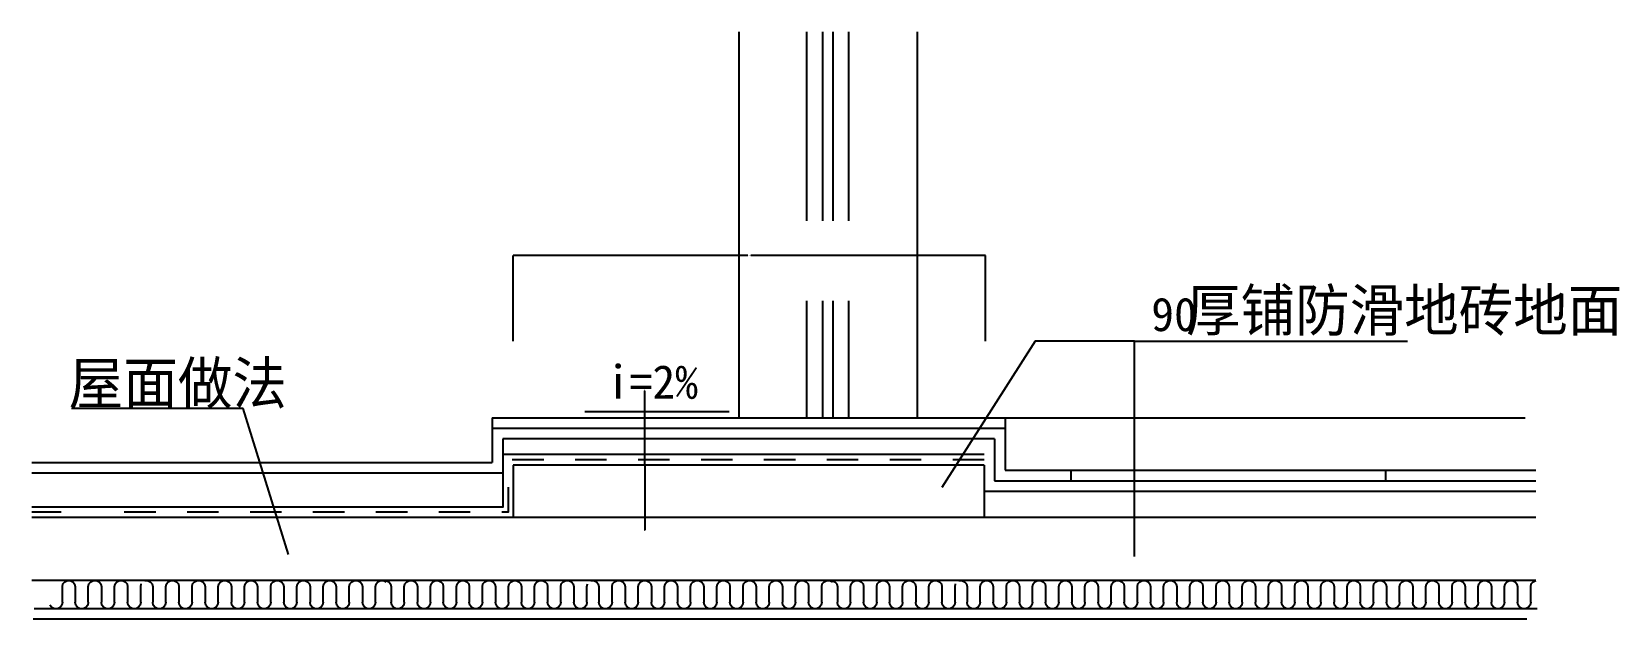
# Model space of a CAD drawing. Header units: metres. Extents: x 11795 to 14823, y 4781 to 5901.
import ezdxf

# ---------------------------------------------------------------- set-up
doc = ezdxf.new("R2010")
doc.units = ezdxf.units.M
for name, color, linetype in [('PUB_DIM', 3, 'Continuous'), ('PUB_HATCH', 7, 'Continuous'), ('PUB_TEXT', 7, 'Continuous'), ('S_SURFACE', 6, 'Continuous'), ('SURFACE', 6, 'Continuous'), ('WALL', 255, 'Continuous'), ('WINDOW', 2, 'Continuous')]:
    doc.layers.add(name, color=color, linetype=linetype)
doc.dimstyles.get("Standard").update_dxf_attribs({"dimtxt": 2.5, "dimasz": 2.5, "dimexe": 1.25, "dimexo": 0.625, "dimtad": 1, "dimcen": 2.5, "dimazin": 3, "dimtfac": 1, "dimtmove": 0, "dimatfit": 3})

# ---------------------------------------------------------------- blocks, each defined once
blk = doc.blocks.new('*D1')
for p, q in [((13160.53, 5474.59), (12713.1, 5474.59)), ((12713.35, 5310.85), (12713.35, 5474.59)), ((13613.96, 5474.59), (13166.53, 5474.59)), ((13613.71, 5310.85), (13613.71, 5474.59))]:
    blk.add_line(p, q)
at = {"layer": 'Defpoints'}
for p in [(13613.71, 5474.59), (12713.35, 5310.85), (13613.71, 5310.85)]:
    blk.add_point(p, dxfattribs=at)
at = {"layer": 'PUB_DIM', "insert": (13163.53, 5474.59), "char_height": 1, "attachment_point": 5}
blk.add_mtext('900,36', dxfattribs=at)
blk = doc.blocks.new('*D2')
for p, q in [((12964.13, 5216.59), (12963.88, 5216.59)), ((12964.38, 5074.31), (12964.38, 5216.59)), ((12964.38, 5164.31), (12964.38, 5216.59)), ((12964.38, 5216.59), (12964.38, 5216.59)), ((12964.63, 5216.59), (12964.88, 5216.59))]:
    blk.add_line(p, q)
at = {"layer": 'Defpoints'}
for p in [(12964.38, 5216.59), (12964.38, 5164.31), (12964.38, 5074.31)]:
    blk.add_point(p, dxfattribs=at)
at = {"layer": 'PUB_DIM', "insert": (12964.38, 5217.715), "char_height": 1, "attachment_point": 5}
blk.add_mtext('0', dxfattribs=at)
blk = doc.blocks.new('*D3')
for p, q in [((12964.38, 5074.31), (12964.38, 4950.45)), ((12964.38, 4974.31), (12964.38, 4950.45)), ((12964.13, 4950.45), (12963.88, 4950.45)), ((12964.38, 4950.45), (12964.38, 4950.45)), ((12964.63, 4950.45), (12964.88, 4950.45))]:
    blk.add_line(p, q)
at = {"layer": 'Defpoints'}
for p in [(12964.38, 5074.31), (12964.38, 4974.31), (12964.38, 4950.45)]:
    blk.add_point(p, dxfattribs=at)
at = {"layer": 'PUB_DIM', "insert": (12964.38, 4951.575), "char_height": 1, "attachment_point": 5}
blk.add_mtext('0', dxfattribs=at)

msp = doc.modelspace()

# ---------------------------------------------------------------- linework, layer by layer
at = {"layer": 'PUB_DIM'}
for p, q in [((13708.64, 5311.13), (13530.44, 5032.14)), ((13897.88, 5311.13), (13708.64, 5311.13)), ((12198.49, 5182.71), (11870.85, 5182.71)), ((12284.7, 4904.15), (12198.49, 5182.71))]:
    msp.add_line(p, q, dxfattribs=at)
for points in [[(13897.88, 4900.54), (13897.88, 5311.13), (14418.63, 5311.13)], [(12849.68, 5176.96), (13125.26, 5176.96)]]:
    msp.add_lwpolyline(points, dxfattribs=at)
at = {"layer": 'PUB_HATCH'}
for p, q in [((12673.35, 5164.75), (13651.35, 5164.75)), ((12673.35, 5164.75), (12673.35, 5079.72)), ((13651.35, 5164.75), (13651.35, 5064.75)), ((13651.35, 5144.72), (12673.35, 5144.72)), ((13631.35, 5124.72), (12693.35, 5124.72)), ((12693.35, 5124.72), (12693.35, 5059.72)), ((13631.35, 5124.72), (13631.35, 5044.75)), ((11794.98, 5079.72), (12673.35, 5079.72)), ((11794.98, 5059.72), (12693.35, 5059.72)), ((13651.35, 5064.75), (14663.35, 5064.75)), ((13777.18, 5044.75), (13777.18, 5064.75)), ((14377.18, 5044.75), (14377.18, 5064.75)), ((13631.35, 5044.75), (14663.35, 5044.75)), ((13611.35, 5024.75), (14663.35, 5024.75)), ((11853.47, 4842.38), (11854.56, 4847.87)), ((11854.56, 4847.87), (11858.07, 4852.28)), ((11858.07, 4852.28), (11863.15, 4854.72)), ((11863.15, 4854.72), (11868.78, 4854.72)), ((11868.17, 4854.72), (11873.25, 4852.28)), ((11873.25, 4852.28), (11876.76, 4847.87)), ((11876.76, 4847.87), (11877.85, 4842.38)), ((11902.85, 4842.38), (11903.95, 4847.87)), ((11903.95, 4847.87), (11907.46, 4852.28)), ((11907.46, 4852.28), (11912.54, 4854.72)), ((11912.54, 4854.72), (11918.17, 4854.72)), ((11918.17, 4854.72), (11923.25, 4852.28)), ((11923.25, 4852.28), (11926.76, 4847.87)), ((11926.76, 4847.87), (11927.85, 4842.38)), ((11952.85, 4842.38), (11953.95, 4847.87)), ((11953.95, 4847.87), (11957.46, 4852.28)), ((11957.46, 4852.28), (11962.54, 4854.72)), ((11962.54, 4854.72), (11968.17, 4854.72)), ((11968.17, 4854.72), (11973.25, 4852.28)), ((11973.25, 4852.28), (11976.76, 4847.87)), ((11976.76, 4847.87), (11977.85, 4842.38)), ((12002.85, 4842.38), (12003.95, 4847.87)), ((12010.33, 4854.72), (12015.96, 4854.72)), ((12015.96, 4854.72), (12021.04, 4852.28)), ((12021.04, 4852.28), (12024.55, 4847.87)), ((12024.55, 4847.87), (12025.65, 4842.38)), ((12050.65, 4842.38), (12051.74, 4847.87)), ((12051.74, 4847.87), (12055.25, 4852.28)), ((12055.25, 4852.28), (12060.33, 4854.72)), ((12060.33, 4854.72), (12065.96, 4854.72)), ((12065.96, 4854.72), (12071.04, 4852.28)), ((12071.04, 4852.28), (12074.55, 4847.87)), ((12074.55, 4847.87), (12075.65, 4842.38)), ((12100.65, 4842.38), (12101.74, 4847.87)), ((12101.74, 4847.87), (12105.25, 4852.28)), ((12105.25, 4852.28), (12110.33, 4854.72)), ((12110.33, 4854.72), (12115.96, 4854.72)), ((12115.96, 4854.72), (12121.04, 4852.28)), ((12121.04, 4852.28), (12124.55, 4847.87)), ((12124.55, 4847.87), (12125.65, 4842.38)), ((12150.65, 4842.38), (12151.74, 4847.87)), ((12151.74, 4847.87), (12155.25, 4852.28)), ((12155.25, 4852.28), (12160.33, 4854.72)), ((12160.33, 4854.72), (12165.96, 4854.72)), ((12165.96, 4854.72), (12171.04, 4852.28)), ((12171.04, 4852.28), (12174.55, 4847.87)), ((12174.55, 4847.87), (12175.65, 4842.38)), ((12200.65, 4842.38), (12201.74, 4847.87)), ((12201.74, 4847.87), (12205.25, 4852.28)), ((12205.25, 4852.28), (12210.33, 4854.72)), ((12210.33, 4854.72), (12215.96, 4854.72)), ((12215.96, 4854.72), (12221.04, 4852.28)), ((12221.04, 4852.28), (12224.55, 4847.87)), ((12224.55, 4847.87), (12225.65, 4842.38)), ((12250.65, 4842.38), (12251.74, 4847.87)), ((12251.74, 4847.87), (12255.25, 4852.28)), ((12255.25, 4852.28), (12260.33, 4854.72)), ((12260.33, 4854.72), (12265.96, 4854.72)), ((12265.96, 4854.72), (12271.04, 4852.28)), ((12271.04, 4852.28), (12274.55, 4847.87)), ((12274.55, 4847.87), (12275.65, 4842.38)), ((12300.65, 4842.38), (12301.74, 4847.87)), ((12301.74, 4847.87), (12305.25, 4852.28)), ((12305.25, 4852.28), (12310.33, 4854.72)), ((12310.33, 4854.72), (12315.96, 4854.72)), ((12315.96, 4854.72), (12321.04, 4852.28)), ((12321.04, 4852.28), (12324.55, 4847.87)), ((12324.55, 4847.87), (12325.65, 4842.38)), ((12350.65, 4842.38), (12351.74, 4847.87)), ((12351.74, 4847.87), (12355.25, 4852.28)), ((12355.25, 4852.28), (12360.33, 4854.72)), ((12360.33, 4854.72), (12365.96, 4854.72)), ((12365.96, 4854.72), (12371.04, 4852.28)), ((12371.04, 4852.28), (12374.55, 4847.87)), ((12374.55, 4847.87), (12375.65, 4842.38)), ((12400.65, 4842.38), (12401.74, 4847.87)), ((12401.74, 4847.87), (12405.25, 4852.28)), ((12405.25, 4852.28), (12410.33, 4854.72)), ((12410.33, 4854.72), (12415.96, 4854.72)), ((12415.96, 4854.72), (12421.04, 4852.28)), ((12421.04, 4852.28), (12424.55, 4847.87)), ((12424.55, 4847.87), (12425.65, 4842.38)), ((12450.65, 4842.38), (12451.74, 4847.87)), ((12451.74, 4847.87), (12455.25, 4852.28)), ((12455.25, 4852.28), (12460.33, 4854.72)), ((12460.33, 4854.72), (12465.96, 4854.72)), ((12465.2, 4854.72), (12470.83, 4854.72)), ((12465.96, 4854.72), (12471.04, 4852.28)), ((12470.83, 4854.72), (12475.91, 4852.28)), ((12475.91, 4852.28), (12479.42, 4847.87)), ((12479.42, 4847.87), (12480.51, 4842.38)), ((12505.51, 4842.38), (12506.61, 4847.87)), ((12506.61, 4847.87), (12510.12, 4852.28)), ((12510.12, 4852.28), (12515.2, 4854.72)), ((12515.2, 4854.72), (12520.83, 4854.72)), ((12520.83, 4854.72), (12525.91, 4852.28)), ((12525.91, 4852.28), (12529.42, 4847.87)), ((12529.42, 4847.87), (12530.51, 4842.38)), ((12555.51, 4842.38), (12556.61, 4847.87)), ((12556.61, 4847.87), (12560.12, 4852.28)), ((12560.12, 4852.28), (12565.2, 4854.72)), ((12565.2, 4854.72), (12570.83, 4854.72)), ((12570.22, 4854.72), (12575.3, 4852.28)), ((12575.3, 4852.28), (12578.81, 4847.87)), ((12578.81, 4847.87), (12579.9, 4842.38)), ((12604.9, 4842.38), (12606, 4847.87)), ((12606, 4847.87), (12609.51, 4852.28)), ((12609.51, 4852.28), (12614.59, 4854.72)), ((12614.12, 4854.72), (12619.75, 4854.72)), ((12614.59, 4854.72), (12620.22, 4854.72)), ((12619.75, 4854.72), (12624.83, 4852.28)), ((12620.22, 4854.72), (12625.3, 4852.28)), ((12624.83, 4852.28), (12628.34, 4847.87)), ((12628.34, 4847.87), (12629.43, 4842.38)), ((12654.43, 4842.38), (12655.53, 4847.87)), ((12655.53, 4847.87), (12659.04, 4852.28)), ((12659.04, 4852.28), (12664.12, 4854.72)), ((12664.12, 4854.72), (12669.75, 4854.72)), ((12669.75, 4854.72), (12674.83, 4852.28)), ((12674.83, 4852.28), (12678.34, 4847.87)), ((12678.34, 4847.87), (12679.43, 4842.38)), ((12704.43, 4842.38), (12705.53, 4847.87)), ((12705.53, 4847.87), (12709.04, 4852.28)), ((12709.04, 4852.28), (12714.12, 4854.72)), ((12714.12, 4854.72), (12719.75, 4854.72)), ((12719.14, 4854.72), (12724.22, 4852.28)), ((12724.22, 4852.28), (12727.73, 4847.87)), ((12727.73, 4847.87), (12728.82, 4842.38)), ((12753.82, 4842.38), (12754.92, 4847.87)), ((12754.92, 4847.87), (12758.43, 4852.28)), ((12758.43, 4852.28), (12763.5, 4854.72)), ((12763.5, 4854.72), (12769.14, 4854.72)), ((12769.14, 4854.72), (12774.22, 4852.28)), ((12774.22, 4852.28), (12777.73, 4847.87)), ((12777.73, 4847.87), (12778.82, 4842.38)), ((12803.82, 4842.38), (12804.92, 4847.87)), ((12804.92, 4847.87), (12808.43, 4852.28)), ((12808.43, 4852.28), (12813.5, 4854.72)), ((12813.5, 4854.72), (12819.14, 4854.72)), ((12819.14, 4854.72), (12824.22, 4852.28)), ((12824.22, 4852.28), (12827.73, 4847.87)), ((12827.73, 4847.87), (12828.82, 4842.38)), ((12853.82, 4842.38), (12854.92, 4847.87)), ((12861.3, 4854.72), (12866.93, 4854.72)), ((12866.93, 4854.72), (12872.01, 4852.28)), ((12872.01, 4852.28), (12875.52, 4847.87)), ((12875.52, 4847.87), (12876.62, 4842.38)), ((12901.62, 4842.38), (12902.71, 4847.87)), ((12902.71, 4847.87), (12906.22, 4852.28)), ((12906.22, 4852.28), (12911.3, 4854.72)), ((12911.3, 4854.72), (12916.93, 4854.72)), ((12916.93, 4854.72), (12922.01, 4852.28)), ((12922.01, 4852.28), (12925.52, 4847.87)), ((12925.52, 4847.87), (12926.62, 4842.38)), ((12951.62, 4842.38), (12952.71, 4847.87)), ((12952.71, 4847.87), (12956.22, 4852.28)), ((12956.22, 4852.28), (12961.3, 4854.72)), ((12961.3, 4854.72), (12966.93, 4854.72)), ((12966.93, 4854.72), (12972.01, 4852.28)), ((12972.01, 4852.28), (12975.52, 4847.87)), ((12975.52, 4847.87), (12976.62, 4842.38)), ((13001.62, 4842.38), (13002.71, 4847.87)), ((13002.71, 4847.87), (13006.22, 4852.28)), ((13006.22, 4852.28), (13011.3, 4854.72)), ((13011.3, 4854.72), (13016.93, 4854.72)), ((13016.93, 4854.72), (13022.01, 4852.28)), ((13022.01, 4852.28), (13025.52, 4847.87)), ((13025.52, 4847.87), (13026.62, 4842.38)), ((13051.62, 4842.38), (13052.71, 4847.87)), ((13052.71, 4847.87), (13056.22, 4852.28)), ((13056.22, 4852.28), (13061.3, 4854.72)), ((13061.3, 4854.72), (13066.93, 4854.72)), ((13066.93, 4854.72), (13072.01, 4852.28)), ((13072.01, 4852.28), (13075.52, 4847.87)), ((13075.52, 4847.87), (13076.62, 4842.38)), ((13101.62, 4842.38), (13102.71, 4847.87)), ((13102.71, 4847.87), (13106.22, 4852.28)), ((13106.22, 4852.28), (13111.3, 4854.72)), ((13111.3, 4854.72), (13116.93, 4854.72)), ((13116.93, 4854.72), (13122.01, 4852.28)), ((13122.01, 4852.28), (13125.52, 4847.87)), ((13125.52, 4847.87), (13126.62, 4842.38)), ((13151.62, 4842.38), (13152.71, 4847.87)), ((13152.71, 4847.87), (13156.22, 4852.28)), ((13156.22, 4852.28), (13161.3, 4854.72)), ((13161.3, 4854.72), (13166.93, 4854.72)), ((13166.93, 4854.72), (13172.01, 4852.28)), ((13172.01, 4852.28), (13175.52, 4847.87)), ((13175.52, 4847.87), (13176.62, 4842.38)), ((13201.62, 4842.38), (13202.71, 4847.87)), ((13202.71, 4847.87), (13206.22, 4852.28)), ((13206.22, 4852.28), (13211.3, 4854.72)), ((13211.3, 4854.72), (13216.93, 4854.72)), ((13216.93, 4854.72), (13222.01, 4852.28)), ((13222.01, 4852.28), (13225.52, 4847.87)), ((13225.52, 4847.87), (13226.62, 4842.38)), ((13251.62, 4842.38), (13252.71, 4847.87)), ((13252.71, 4847.87), (13256.22, 4852.28)), ((13256.22, 4852.28), (13261.3, 4854.72)), ((13261.3, 4854.72), (13266.93, 4854.72)), ((13266.93, 4854.72), (13272.01, 4852.28)), ((13272.01, 4852.28), (13275.52, 4847.87)), ((13275.52, 4847.87), (13276.62, 4842.38)), ((13301.62, 4842.38), (13302.71, 4847.87)), ((13302.71, 4847.87), (13306.22, 4852.28)), ((13306.22, 4852.28), (13311.3, 4854.72)), ((13311.3, 4854.72), (13316.93, 4854.72)), ((13316.16, 4854.72), (13321.8, 4854.72)), ((13316.93, 4854.72), (13322.01, 4852.28)), ((13321.8, 4854.72), (13326.87, 4852.28)), ((13326.87, 4852.28), (13330.39, 4847.87)), ((13330.39, 4847.87), (13331.48, 4842.38)), ((13356.48, 4842.38), (13357.58, 4847.87)), ((13357.58, 4847.87), (13361.09, 4852.28)), ((13361.09, 4852.28), (13366.16, 4854.72)), ((13366.16, 4854.72), (13371.8, 4854.72)), ((13371.8, 4854.72), (13376.87, 4852.28)), ((13376.87, 4852.28), (13380.39, 4847.87)), ((13380.39, 4847.87), (13381.48, 4842.38)), ((13406.48, 4842.38), (13407.58, 4847.87)), ((13407.58, 4847.87), (13411.09, 4852.28)), ((13411.09, 4852.28), (13416.16, 4854.72)), ((13416.16, 4854.72), (13421.8, 4854.72)), ((13421.19, 4854.72), (13426.26, 4852.28)), ((13426.26, 4852.28), (13429.78, 4847.87)), ((13429.78, 4847.87), (13430.87, 4842.38)), ((13455.87, 4842.38), (13456.96, 4847.87)), ((13456.96, 4847.87), (13460.48, 4852.28)), ((13460.48, 4852.28), (13465.55, 4854.72)), ((13465.55, 4854.72), (13471.19, 4854.72)), ((13471.19, 4854.72), (13476.26, 4852.28)), ((13476.26, 4852.28), (13479.78, 4847.87)), ((13479.78, 4847.87), (13480.87, 4842.38)), ((13505.87, 4842.38), (13506.96, 4847.87)), ((13506.96, 4847.87), (13510.48, 4852.28)), ((13510.48, 4852.28), (13515.55, 4854.72)), ((13515.55, 4854.72), (13521.19, 4854.72)), ((13521.19, 4854.72), (13526.26, 4852.28)), ((13526.26, 4852.28), (13529.78, 4847.87)), ((13529.78, 4847.87), (13530.87, 4842.38)), ((13555.87, 4842.38), (13556.96, 4847.87)), ((13563.35, 4854.72), (13568.98, 4854.72)), ((13568.98, 4854.72), (13574.06, 4852.28)), ((13574.06, 4852.28), (13577.57, 4847.87)), ((13577.57, 4847.87), (13578.66, 4842.38)), ((13603.66, 4842.38), (13604.76, 4847.87)), ((13604.76, 4847.87), (13608.27, 4852.28)), ((13608.27, 4852.28), (13613.35, 4854.72)), ((13613.35, 4854.72), (13618.98, 4854.72)), ((13618.98, 4854.72), (13624.06, 4852.28)), ((13624.06, 4852.28), (13627.57, 4847.87)), ((13627.57, 4847.87), (13628.66, 4842.38)), ((13653.66, 4842.38), (13654.76, 4847.87)), ((13654.76, 4847.87), (13658.27, 4852.28)), ((13658.27, 4852.28), (13663.35, 4854.72)), ((13663.35, 4854.72), (13668.98, 4854.72)), ((13668.98, 4854.72), (13674.06, 4852.28)), ((13674.06, 4852.28), (13677.57, 4847.87)), ((13677.57, 4847.87), (13678.66, 4842.38)), ((13703.66, 4842.38), (13704.76, 4847.87)), ((13704.76, 4847.87), (13708.27, 4852.28)), ((13708.27, 4852.28), (13713.35, 4854.72)), ((13713.35, 4854.72), (13718.98, 4854.72)), ((13718.98, 4854.72), (13724.06, 4852.28)), ((13724.06, 4852.28), (13727.57, 4847.87)), ((13727.57, 4847.87), (13728.66, 4842.38)), ((13753.66, 4842.38), (13754.76, 4847.87)), ((13754.76, 4847.87), (13758.27, 4852.28)), ((13758.27, 4852.28), (13763.35, 4854.72)), ((13763.35, 4854.72), (13768.98, 4854.72)), ((13768.98, 4854.72), (13774.06, 4852.28)), ((13774.06, 4852.28), (13777.57, 4847.87)), ((13777.57, 4847.87), (13778.66, 4842.38)), ((13803.66, 4842.38), (13804.76, 4847.87)), ((13804.76, 4847.87), (13808.27, 4852.28)), ((13808.27, 4852.28), (13813.35, 4854.72)), ((13813.35, 4854.72), (13818.98, 4854.72)), ((13818.98, 4854.72), (13824.06, 4852.28)), ((13824.06, 4852.28), (13827.57, 4847.87)), ((13827.57, 4847.87), (13828.66, 4842.38)), ((13853.66, 4842.38), (13854.76, 4847.87)), ((13854.76, 4847.87), (13858.27, 4852.28)), ((13858.27, 4852.28), (13863.35, 4854.72)), ((13863.35, 4854.72), (13868.98, 4854.72)), ((13868.98, 4854.72), (13874.06, 4852.28)), ((13874.06, 4852.28), (13877.57, 4847.87)), ((13877.57, 4847.87), (13878.66, 4842.38)), ((13903.66, 4842.38), (13904.76, 4847.87)), ((13904.76, 4847.87), (13908.27, 4852.28)), ((13908.27, 4852.28), (13913.35, 4854.72)), ((13913.35, 4854.72), (13918.98, 4854.72)), ((13918.98, 4854.72), (13924.06, 4852.28)), ((13924.06, 4852.28), (13927.57, 4847.87)), ((13927.57, 4847.87), (13928.66, 4842.38)), ((13953.66, 4842.38), (13954.76, 4847.87)), ((13954.76, 4847.87), (13958.27, 4852.28)), ((13958.27, 4852.28), (13963.35, 4854.72)), ((13963.35, 4854.72), (13968.98, 4854.72)), ((13968.98, 4854.72), (13974.06, 4852.28)), ((13974.06, 4852.28), (13977.57, 4847.87)), ((13977.57, 4847.87), (13978.66, 4842.38)), ((14003.66, 4842.38), (14004.76, 4847.87)), ((14004.76, 4847.87), (14008.27, 4852.28)), ((14008.27, 4852.28), (14013.35, 4854.72)), ((14013.35, 4854.72), (14018.98, 4854.72)), ((14018.98, 4854.72), (14024.06, 4852.28)), ((14024.06, 4852.28), (14027.57, 4847.87)), ((14027.57, 4847.87), (14028.66, 4842.38)), ((14053.66, 4842.38), (14054.76, 4847.87)), ((14054.76, 4847.87), (14058.27, 4852.28)), ((14058.27, 4852.28), (14063.35, 4854.72)), ((14063.35, 4854.72), (14068.98, 4854.72)), ((14068.98, 4854.72), (14074.06, 4852.28)), ((14074.06, 4852.28), (14077.57, 4847.87)), ((14077.57, 4847.87), (14078.66, 4842.38)), ((14103.66, 4842.38), (14104.76, 4847.87)), ((14104.76, 4847.87), (14108.27, 4852.28)), ((14108.27, 4852.28), (14113.35, 4854.72)), ((14113.35, 4854.72), (14118.98, 4854.72)), ((14118.98, 4854.72), (14124.06, 4852.28)), ((14124.06, 4852.28), (14127.57, 4847.87)), ((14127.57, 4847.87), (14128.66, 4842.38)), ((14153.66, 4842.38), (14154.76, 4847.87)), ((14154.76, 4847.87), (14158.27, 4852.28)), ((14158.27, 4852.28), (14163.35, 4854.72)), ((14163.35, 4854.72), (14168.98, 4854.72)), ((14168.98, 4854.72), (14174.06, 4852.28)), ((14174.06, 4852.28), (14177.57, 4847.87)), ((14177.57, 4847.87), (14178.66, 4842.38)), ((14203.66, 4842.38), (14204.76, 4847.87)), ((14204.76, 4847.87), (14208.27, 4852.28)), ((14208.27, 4852.28), (14213.35, 4854.72)), ((14213.35, 4854.72), (14218.98, 4854.72)), ((14218.98, 4854.72), (14224.06, 4852.28)), ((14224.06, 4852.28), (14227.57, 4847.87)), ((14227.57, 4847.87), (14228.66, 4842.38)), ((14253.66, 4842.38), (14254.76, 4847.87)), ((14254.76, 4847.87), (14258.27, 4852.28)), ((14258.27, 4852.28), (14263.35, 4854.72)), ((14263.35, 4854.72), (14268.98, 4854.72)), ((14268.98, 4854.72), (14274.06, 4852.28)), ((14274.06, 4852.28), (14277.57, 4847.87)), ((14277.57, 4847.87), (14278.66, 4842.38)), ((14303.66, 4842.38), (14304.76, 4847.87)), ((14304.76, 4847.87), (14308.27, 4852.28)), ((14308.27, 4852.28), (14313.35, 4854.72)), ((14313.35, 4854.72), (14318.98, 4854.72)), ((14318.98, 4854.72), (14324.06, 4852.28)), ((14324.06, 4852.28), (14327.57, 4847.87)), ((14327.57, 4847.87), (14328.66, 4842.38)), ((14353.66, 4842.38), (14354.76, 4847.87)), ((14354.76, 4847.87), (14358.27, 4852.28)), ((14358.27, 4852.28), (14363.35, 4854.72)), ((14363.35, 4854.72), (14368.98, 4854.72)), ((14368.98, 4854.72), (14374.06, 4852.28)), ((14374.06, 4852.28), (14377.57, 4847.87)), ((14377.57, 4847.87), (14378.66, 4842.38)), ((14403.66, 4842.38), (14404.76, 4847.87)), ((14404.76, 4847.87), (14408.27, 4852.28)), ((14408.27, 4852.28), (14413.35, 4854.72)), ((14413.35, 4854.72), (14418.98, 4854.72)), ((14418.98, 4854.72), (14424.06, 4852.28)), ((14424.06, 4852.28), (14427.57, 4847.87)), ((14427.57, 4847.87), (14428.66, 4842.38)), ((14453.66, 4842.38), (14454.76, 4847.87)), ((14454.76, 4847.87), (14458.27, 4852.28)), ((14458.27, 4852.28), (14463.35, 4854.72)), ((14463.35, 4854.72), (14468.98, 4854.72)), ((14468.98, 4854.72), (14474.06, 4852.28)), ((14474.06, 4852.28), (14477.57, 4847.87)), ((14477.57, 4847.87), (14478.66, 4842.38)), ((14503.66, 4842.38), (14504.76, 4847.87)), ((14504.76, 4847.87), (14508.27, 4852.28)), ((14508.27, 4852.28), (14513.35, 4854.72)), ((14513.35, 4854.72), (14518.98, 4854.72)), ((14518.98, 4854.72), (14524.06, 4852.28)), ((14524.06, 4852.28), (14527.57, 4847.87)), ((14527.57, 4847.87), (14528.66, 4842.38)), ((14553.66, 4842.38), (14554.76, 4847.87)), ((14554.76, 4847.87), (14558.27, 4852.28)), ((14558.27, 4852.28), (14563.35, 4854.72)), ((14563.35, 4854.72), (14568.98, 4854.72)), ((14568.98, 4854.72), (14574.06, 4852.28)), ((14574.06, 4852.28), (14577.57, 4847.87)), ((14577.57, 4847.87), (14578.66, 4842.38)), ((14603.66, 4842.38), (14604.76, 4847.87)), ((14604.76, 4847.87), (14608.27, 4852.28)), ((14608.27, 4852.28), (14613.35, 4854.72)), ((14613.35, 4854.72), (14618.98, 4854.72)), ((14618.98, 4854.72), (14624.06, 4852.28)), ((14624.06, 4852.28), (14627.57, 4847.87)), ((14627.57, 4847.87), (14628.66, 4842.38)), ((14653.66, 4842.38), (14654.76, 4847.87)), ((14654.76, 4847.87), (14658.27, 4852.28)), ((14658.27, 4852.28), (14663.35, 4854.72)), ((11853.47, 4812.97), (11853.47, 4842.38)), ((11877.85, 4842.38), (11877.85, 4812.97)), ((11902.85, 4812.97), (11902.85, 4842.38)), ((11927.85, 4842.38), (11927.85, 4812.97)), ((11952.85, 4812.97), (11952.85, 4842.38)), ((11977.85, 4842.38), (11977.85, 4812.97)), ((12002.85, 4812.97), (12002.85, 4842.38)), ((12025.65, 4842.38), (12025.65, 4812.97)), ((12050.65, 4812.97), (12050.65, 4842.38)), ((12075.65, 4842.38), (12075.65, 4812.97)), ((12100.65, 4812.97), (12100.65, 4842.38)), ((12125.65, 4842.38), (12125.65, 4812.97)), ((12150.65, 4812.97), (12150.65, 4842.38)), ((12175.65, 4842.38), (12175.65, 4812.97)), ((12200.65, 4812.97), (12200.65, 4842.38)), ((12225.65, 4842.38), (12225.65, 4812.97)), ((12250.65, 4812.97), (12250.65, 4842.38)), ((12275.65, 4842.38), (12275.65, 4812.97)), ((12300.65, 4812.97), (12300.65, 4842.38)), ((12325.65, 4842.38), (12325.65, 4812.97)), ((12350.65, 4812.97), (12350.65, 4842.38)), ((12375.65, 4842.38), (12375.65, 4812.97)), ((12400.65, 4812.97), (12400.65, 4842.38)), ((12425.65, 4842.38), (12425.65, 4812.97)), ((12450.65, 4812.97), (12450.65, 4842.38)), ((12480.51, 4842.38), (12480.51, 4812.97)), ((12505.51, 4812.97), (12505.51, 4842.38)), ((12530.51, 4842.38), (12530.51, 4812.97)), ((12555.51, 4812.97), (12555.51, 4842.38)), ((12579.9, 4842.38), (12579.9, 4812.97)), ((12604.9, 4812.97), (12604.9, 4842.38)), ((12629.43, 4842.38), (12629.43, 4812.97)), ((12654.43, 4812.97), (12654.43, 4842.38)), ((12679.43, 4842.38), (12679.43, 4812.97)), ((12704.43, 4812.97), (12704.43, 4842.38)), ((12728.82, 4842.38), (12728.82, 4812.97)), ((12753.82, 4812.97), (12753.82, 4842.38)), ((12778.82, 4842.38), (12778.82, 4812.97)), ((12803.82, 4812.97), (12803.82, 4842.38)), ((12828.82, 4842.38), (12828.82, 4812.97)), ((12853.82, 4812.97), (12853.82, 4842.38)), ((12876.62, 4842.38), (12876.62, 4812.97)), ((12901.62, 4812.97), (12901.62, 4842.38)), ((12926.62, 4842.38), (12926.62, 4812.97)), ((12951.62, 4812.97), (12951.62, 4842.38)), ((12976.62, 4842.38), (12976.62, 4812.97)), ((13001.62, 4812.97), (13001.62, 4842.38)), ((13026.62, 4842.38), (13026.62, 4812.97)), ((13051.62, 4812.97), (13051.62, 4842.38)), ((13076.62, 4842.38), (13076.62, 4812.97)), ((13101.62, 4812.97), (13101.62, 4842.38)), ((13126.62, 4842.38), (13126.62, 4812.97)), ((13151.62, 4812.97), (13151.62, 4842.38)), ((13176.62, 4842.38), (13176.62, 4812.97)), ((13201.62, 4812.97), (13201.62, 4842.38)), ((13226.62, 4842.38), (13226.62, 4812.97)), ((13251.62, 4812.97), (13251.62, 4842.38)), ((13276.62, 4842.38), (13276.62, 4812.97)), ((13301.62, 4812.97), (13301.62, 4842.38)), ((13331.48, 4842.38), (13331.48, 4812.97)), ((13356.48, 4812.97), (13356.48, 4842.38)), ((13381.48, 4842.38), (13381.48, 4812.97)), ((13406.48, 4812.97), (13406.48, 4842.38)), ((13430.87, 4842.38), (13430.87, 4812.97)), ((13455.87, 4812.97), (13455.87, 4842.38)), ((13480.87, 4842.38), (13480.87, 4812.97)), ((13505.87, 4812.97), (13505.87, 4842.38)), ((13530.87, 4842.38), (13530.87, 4812.97)), ((13555.87, 4812.97), (13555.87, 4842.38)), ((13578.66, 4842.38), (13578.66, 4812.97)), ((13603.66, 4812.97), (13603.66, 4842.38)), ((13628.66, 4842.38), (13628.66, 4812.97)), ((13653.66, 4812.97), (13653.66, 4842.38)), ((13678.66, 4842.38), (13678.66, 4812.97)), ((13703.66, 4812.97), (13703.66, 4842.38)), ((13728.66, 4842.38), (13728.66, 4812.97)), ((13753.66, 4812.97), (13753.66, 4842.38)), ((13778.66, 4842.38), (13778.66, 4812.97)), ((13803.66, 4812.97), (13803.66, 4842.38)), ((13828.66, 4842.38), (13828.66, 4812.97)), ((13853.66, 4812.97), (13853.66, 4842.38)), ((13878.66, 4842.38), (13878.66, 4812.97)), ((13903.66, 4812.97), (13903.66, 4842.38)), ((13928.66, 4842.38), (13928.66, 4812.97)), ((13953.66, 4812.97), (13953.66, 4842.38)), ((13978.66, 4842.38), (13978.66, 4812.97)), ((14003.66, 4812.97), (14003.66, 4842.38)), ((14028.66, 4842.38), (14028.66, 4812.97)), ((14053.66, 4812.97), (14053.66, 4842.38)), ((14078.66, 4842.38), (14078.66, 4812.97)), ((14103.66, 4812.97), (14103.66, 4842.38)), ((14128.66, 4842.38), (14128.66, 4812.97)), ((14153.66, 4812.97), (14153.66, 4842.38)), ((14178.66, 4842.38), (14178.66, 4812.97)), ((14203.66, 4812.97), (14203.66, 4842.38)), ((14228.66, 4842.38), (14228.66, 4812.97)), ((14253.66, 4812.97), (14253.66, 4842.38)), ((14278.66, 4842.38), (14278.66, 4812.97)), ((14303.66, 4812.97), (14303.66, 4842.38)), ((14328.66, 4842.38), (14328.66, 4812.97)), ((14353.66, 4812.97), (14353.66, 4842.38)), ((14378.66, 4842.38), (14378.66, 4812.97)), ((14403.66, 4812.97), (14403.66, 4842.38)), ((14428.66, 4842.38), (14428.66, 4812.97)), ((14453.66, 4812.97), (14453.66, 4842.38)), ((14478.66, 4842.38), (14478.66, 4812.97)), ((14503.66, 4812.97), (14503.66, 4842.38)), ((14528.66, 4842.38), (14528.66, 4812.97)), ((14553.66, 4812.97), (14553.66, 4842.38)), ((14578.66, 4842.38), (14578.66, 4812.97)), ((14603.66, 4812.97), (14603.66, 4842.38)), ((14628.66, 4842.38), (14628.66, 4812.97)), ((14653.66, 4812.97), (14653.66, 4842.38)), ((14666.16, 4800.6), (11799.28, 4800.6)), ((11833.07, 4803.07), (11829.56, 4807.47)), ((11838.15, 4800.62), (11833.07, 4803.07)), ((11843.78, 4800.62), (11838.15, 4800.62)), ((11848.86, 4803.07), (11843.78, 4800.62)), ((11852.37, 4807.47), (11848.86, 4803.07)), ((11853.47, 4812.97), (11852.37, 4807.47)), ((11878.95, 4807.47), (11877.85, 4812.97)), ((11882.46, 4803.07), (11878.95, 4807.47)), ((11887.54, 4800.62), (11882.46, 4803.07)), ((11893.17, 4800.62), (11887.54, 4800.62)), ((11898.25, 4803.07), (11893.17, 4800.62)), ((11901.76, 4807.47), (11898.25, 4803.07)), ((11902.85, 4812.97), (11901.76, 4807.47)), ((11928.95, 4807.47), (11927.85, 4812.97)), ((11932.46, 4803.07), (11928.95, 4807.47)), ((11937.54, 4800.62), (11932.46, 4803.07)), ((11943.17, 4800.62), (11937.54, 4800.62)), ((11948.25, 4803.07), (11943.17, 4800.62)), ((11951.76, 4807.47), (11948.25, 4803.07)), ((11952.85, 4812.97), (11951.76, 4807.47)), ((11978.95, 4807.47), (11977.85, 4812.97)), ((11982.46, 4803.07), (11978.95, 4807.47)), ((11987.54, 4800.62), (11982.46, 4803.07)), ((11993.17, 4800.62), (11987.54, 4800.62)), ((11998.25, 4803.07), (11993.17, 4800.62)), ((12001.76, 4807.47), (11998.25, 4803.07)), ((12002.85, 4812.97), (12001.76, 4807.47)), ((12026.74, 4807.47), (12025.65, 4812.97)), ((12030.25, 4803.07), (12026.74, 4807.47)), ((12035.33, 4800.62), (12030.25, 4803.07)), ((12040.97, 4800.62), (12035.33, 4800.62)), ((12046.04, 4803.07), (12040.97, 4800.62)), ((12049.55, 4807.47), (12046.04, 4803.07)), ((12050.65, 4812.97), (12049.55, 4807.47)), ((12076.74, 4807.47), (12075.65, 4812.97)), ((12080.25, 4803.07), (12076.74, 4807.47)), ((12085.33, 4800.62), (12080.25, 4803.07)), ((12090.97, 4800.62), (12085.33, 4800.62)), ((12096.04, 4803.07), (12090.97, 4800.62)), ((12099.55, 4807.47), (12096.04, 4803.07)), ((12100.65, 4812.97), (12099.55, 4807.47)), ((12126.74, 4807.47), (12125.65, 4812.97)), ((12130.25, 4803.07), (12126.74, 4807.47)), ((12135.33, 4800.62), (12130.25, 4803.07)), ((12140.97, 4800.62), (12135.33, 4800.62)), ((12146.04, 4803.07), (12140.97, 4800.62)), ((12149.55, 4807.47), (12146.04, 4803.07)), ((12150.65, 4812.97), (12149.55, 4807.47)), ((12176.74, 4807.47), (12175.65, 4812.97)), ((12180.25, 4803.07), (12176.74, 4807.47)), ((12185.33, 4800.62), (12180.25, 4803.07)), ((12190.97, 4800.62), (12185.33, 4800.62)), ((12196.04, 4803.07), (12190.97, 4800.62)), ((12199.55, 4807.47), (12196.04, 4803.07)), ((12200.65, 4812.97), (12199.55, 4807.47)), ((12226.74, 4807.47), (12225.65, 4812.97)), ((12230.25, 4803.07), (12226.74, 4807.47)), ((12235.33, 4800.62), (12230.25, 4803.07)), ((12240.97, 4800.62), (12235.33, 4800.62)), ((12246.04, 4803.07), (12240.97, 4800.62)), ((12249.55, 4807.47), (12246.04, 4803.07)), ((12250.65, 4812.97), (12249.55, 4807.47)), ((12276.74, 4807.47), (12275.65, 4812.97)), ((12280.25, 4803.07), (12276.74, 4807.47)), ((12285.33, 4800.62), (12280.25, 4803.07)), ((12290.97, 4800.62), (12285.33, 4800.62)), ((12296.04, 4803.07), (12290.97, 4800.62)), ((12299.55, 4807.47), (12296.04, 4803.07)), ((12300.65, 4812.97), (12299.55, 4807.47)), ((12326.74, 4807.47), (12325.65, 4812.97)), ((12330.25, 4803.07), (12326.74, 4807.47)), ((12335.33, 4800.62), (12330.25, 4803.07)), ((12340.97, 4800.62), (12335.33, 4800.62)), ((12346.04, 4803.07), (12340.97, 4800.62)), ((12349.55, 4807.47), (12346.04, 4803.07)), ((12350.65, 4812.97), (12349.55, 4807.47)), ((12376.74, 4807.47), (12375.65, 4812.97)), ((12380.25, 4803.07), (12376.74, 4807.47)), ((12385.33, 4800.62), (12380.25, 4803.07)), ((12390.97, 4800.62), (12385.33, 4800.62)), ((12396.04, 4803.07), (12390.97, 4800.62)), ((12399.55, 4807.47), (12396.04, 4803.07)), ((12400.65, 4812.97), (12399.55, 4807.47)), ((12426.74, 4807.47), (12425.65, 4812.97)), ((12430.25, 4803.07), (12426.74, 4807.47)), ((12435.33, 4800.62), (12430.25, 4803.07)), ((12440.97, 4800.62), (12435.33, 4800.62)), ((12446.04, 4803.07), (12440.97, 4800.62)), ((12449.55, 4807.47), (12446.04, 4803.07)), ((12450.65, 4812.97), (12449.55, 4807.47)), ((12481.61, 4807.47), (12480.51, 4812.97)), ((12485.12, 4803.07), (12481.61, 4807.47)), ((12490.2, 4800.62), (12485.12, 4803.07)), ((12500.91, 4803.07), (12495.83, 4800.62)), ((12504.42, 4807.47), (12500.91, 4803.07)), ((12505.51, 4812.97), (12504.42, 4807.47)), ((12531.61, 4807.47), (12530.51, 4812.97)), ((12535.12, 4803.07), (12531.61, 4807.47)), ((12540.2, 4800.62), (12535.12, 4803.07)), ((12545.83, 4800.62), (12540.2, 4800.62)), ((12550.91, 4803.07), (12545.83, 4800.62)), ((12554.42, 4807.47), (12550.91, 4803.07)), ((12555.51, 4812.97), (12554.42, 4807.47)), ((12581, 4807.47), (12579.9, 4812.97)), ((12584.51, 4803.07), (12581, 4807.47)), ((12589.59, 4800.62), (12584.51, 4803.07)), ((12595.22, 4800.62), (12589.59, 4800.62)), ((12600.3, 4803.07), (12595.22, 4800.62)), ((12603.81, 4807.47), (12600.3, 4803.07)), ((12604.9, 4812.97), (12603.81, 4807.47)), ((12630.53, 4807.47), (12629.43, 4812.97)), ((12634.04, 4803.07), (12630.53, 4807.47)), ((12639.12, 4800.62), (12634.04, 4803.07)), ((12649.83, 4803.07), (12644.75, 4800.62)), ((12653.34, 4807.47), (12649.83, 4803.07)), ((12654.43, 4812.97), (12653.34, 4807.47)), ((12680.53, 4807.47), (12679.43, 4812.97)), ((12684.04, 4803.07), (12680.53, 4807.47)), ((12689.12, 4800.62), (12684.04, 4803.07)), ((12694.75, 4800.62), (12689.12, 4800.62)), ((12699.83, 4803.07), (12694.75, 4800.62)), ((12703.34, 4807.47), (12699.83, 4803.07)), ((12704.43, 4812.97), (12703.34, 4807.47)), ((12729.92, 4807.47), (12728.82, 4812.97)), ((12733.43, 4803.07), (12729.92, 4807.47)), ((12738.51, 4800.62), (12733.43, 4803.07)), ((12744.14, 4800.62), (12738.51, 4800.62)), ((12749.22, 4803.07), (12744.14, 4800.62)), ((12752.73, 4807.47), (12749.22, 4803.07)), ((12753.82, 4812.97), (12752.73, 4807.47)), ((12779.92, 4807.47), (12778.82, 4812.97)), ((12783.43, 4803.07), (12779.92, 4807.47)), ((12788.51, 4800.62), (12783.43, 4803.07)), ((12794.14, 4800.62), (12788.51, 4800.62)), ((12799.22, 4803.07), (12794.14, 4800.62)), ((12802.73, 4807.47), (12799.22, 4803.07)), ((12803.82, 4812.97), (12802.73, 4807.47)), ((12829.92, 4807.47), (12828.82, 4812.97)), ((12833.43, 4803.07), (12829.92, 4807.47)), ((12838.51, 4800.62), (12833.43, 4803.07)), ((12844.14, 4800.62), (12838.51, 4800.62)), ((12849.22, 4803.07), (12844.14, 4800.62)), ((12852.73, 4807.47), (12849.22, 4803.07)), ((12853.82, 4812.97), (12852.73, 4807.47)), ((12877.71, 4807.47), (12876.62, 4812.97)), ((12881.22, 4803.07), (12877.71, 4807.47)), ((12886.3, 4800.62), (12881.22, 4803.07)), ((12891.93, 4800.62), (12886.3, 4800.62)), ((12897.01, 4803.07), (12891.93, 4800.62)), ((12900.52, 4807.47), (12897.01, 4803.07)), ((12901.62, 4812.97), (12900.52, 4807.47)), ((12927.71, 4807.47), (12926.62, 4812.97)), ((12931.22, 4803.07), (12927.71, 4807.47)), ((12936.3, 4800.62), (12931.22, 4803.07)), ((12941.93, 4800.62), (12936.3, 4800.62)), ((12947.01, 4803.07), (12941.93, 4800.62)), ((12950.52, 4807.47), (12947.01, 4803.07)), ((12951.62, 4812.97), (12950.52, 4807.47)), ((12977.71, 4807.47), (12976.62, 4812.97)), ((12981.22, 4803.07), (12977.71, 4807.47)), ((12986.3, 4800.62), (12981.22, 4803.07)), ((12991.93, 4800.62), (12986.3, 4800.62)), ((12997.01, 4803.07), (12991.93, 4800.62)), ((13000.52, 4807.47), (12997.01, 4803.07)), ((13001.62, 4812.97), (13000.52, 4807.47)), ((13027.71, 4807.47), (13026.62, 4812.97)), ((13031.22, 4803.07), (13027.71, 4807.47)), ((13036.3, 4800.62), (13031.22, 4803.07)), ((13041.93, 4800.62), (13036.3, 4800.62)), ((13047.01, 4803.07), (13041.93, 4800.62)), ((13050.52, 4807.47), (13047.01, 4803.07)), ((13051.62, 4812.97), (13050.52, 4807.47)), ((13077.71, 4807.47), (13076.62, 4812.97)), ((13081.22, 4803.07), (13077.71, 4807.47)), ((13086.3, 4800.62), (13081.22, 4803.07)), ((13091.93, 4800.62), (13086.3, 4800.62)), ((13097.01, 4803.07), (13091.93, 4800.62)), ((13100.52, 4807.47), (13097.01, 4803.07)), ((13101.62, 4812.97), (13100.52, 4807.47)), ((13127.71, 4807.47), (13126.62, 4812.97)), ((13131.22, 4803.07), (13127.71, 4807.47)), ((13136.3, 4800.62), (13131.22, 4803.07)), ((13141.93, 4800.62), (13136.3, 4800.62)), ((13147.01, 4803.07), (13141.93, 4800.62)), ((13150.52, 4807.47), (13147.01, 4803.07)), ((13151.62, 4812.97), (13150.52, 4807.47)), ((13177.71, 4807.47), (13176.62, 4812.97)), ((13181.22, 4803.07), (13177.71, 4807.47)), ((13186.3, 4800.62), (13181.22, 4803.07)), ((13191.93, 4800.62), (13186.3, 4800.62)), ((13197.01, 4803.07), (13191.93, 4800.62)), ((13200.52, 4807.47), (13197.01, 4803.07)), ((13201.62, 4812.97), (13200.52, 4807.47)), ((13227.71, 4807.47), (13226.62, 4812.97)), ((13231.22, 4803.07), (13227.71, 4807.47)), ((13236.3, 4800.62), (13231.22, 4803.07)), ((13241.93, 4800.62), (13236.3, 4800.62)), ((13247.01, 4803.07), (13241.93, 4800.62)), ((13250.52, 4807.47), (13247.01, 4803.07)), ((13251.62, 4812.97), (13250.52, 4807.47)), ((13277.71, 4807.47), (13276.62, 4812.97)), ((13281.22, 4803.07), (13277.71, 4807.47)), ((13286.3, 4800.62), (13281.22, 4803.07)), ((13291.93, 4800.62), (13286.3, 4800.62)), ((13297.01, 4803.07), (13291.93, 4800.62)), ((13300.52, 4807.47), (13297.01, 4803.07)), ((13301.62, 4812.97), (13300.52, 4807.47)), ((13332.58, 4807.47), (13331.48, 4812.97)), ((13336.09, 4803.07), (13332.58, 4807.47)), ((13341.16, 4800.62), (13336.09, 4803.07)), ((13351.87, 4803.07), (13346.8, 4800.62)), ((13355.39, 4807.47), (13351.87, 4803.07)), ((13356.48, 4812.97), (13355.39, 4807.47)), ((13382.58, 4807.47), (13381.48, 4812.97)), ((13386.09, 4803.07), (13382.58, 4807.47)), ((13391.16, 4800.62), (13386.09, 4803.07)), ((13396.8, 4800.62), (13391.16, 4800.62)), ((13401.87, 4803.07), (13396.8, 4800.62)), ((13405.39, 4807.47), (13401.87, 4803.07)), ((13406.48, 4812.97), (13405.39, 4807.47)), ((13431.96, 4807.47), (13430.87, 4812.97)), ((13435.48, 4803.07), (13431.96, 4807.47)), ((13440.55, 4800.62), (13435.48, 4803.07)), ((13446.19, 4800.62), (13440.55, 4800.62)), ((13451.26, 4803.07), (13446.19, 4800.62)), ((13454.78, 4807.47), (13451.26, 4803.07)), ((13455.87, 4812.97), (13454.78, 4807.47)), ((13481.96, 4807.47), (13480.87, 4812.97)), ((13485.48, 4803.07), (13481.96, 4807.47)), ((13490.55, 4800.62), (13485.48, 4803.07)), ((13496.19, 4800.62), (13490.55, 4800.62)), ((13501.26, 4803.07), (13496.19, 4800.62)), ((13504.78, 4807.47), (13501.26, 4803.07)), ((13505.87, 4812.97), (13504.78, 4807.47)), ((13531.96, 4807.47), (13530.87, 4812.97)), ((13535.48, 4803.07), (13531.96, 4807.47)), ((13540.55, 4800.62), (13535.48, 4803.07)), ((13546.19, 4800.62), (13540.55, 4800.62)), ((13551.26, 4803.07), (13546.19, 4800.62)), ((13554.78, 4807.47), (13551.26, 4803.07)), ((13555.87, 4812.97), (13554.78, 4807.47)), ((13579.76, 4807.47), (13578.66, 4812.97)), ((13583.27, 4803.07), (13579.76, 4807.47)), ((13588.35, 4800.62), (13583.27, 4803.07)), ((13593.98, 4800.62), (13588.35, 4800.62)), ((13599.06, 4803.07), (13593.98, 4800.62)), ((13602.57, 4807.47), (13599.06, 4803.07)), ((13603.66, 4812.97), (13602.57, 4807.47)), ((13629.76, 4807.47), (13628.66, 4812.97)), ((13633.27, 4803.07), (13629.76, 4807.47)), ((13638.35, 4800.62), (13633.27, 4803.07)), ((13643.98, 4800.62), (13638.35, 4800.62)), ((13649.06, 4803.07), (13643.98, 4800.62)), ((13652.57, 4807.47), (13649.06, 4803.07)), ((13653.66, 4812.97), (13652.57, 4807.47)), ((13679.76, 4807.47), (13678.66, 4812.97)), ((13683.27, 4803.07), (13679.76, 4807.47)), ((13688.35, 4800.62), (13683.27, 4803.07)), ((13693.98, 4800.62), (13688.35, 4800.62)), ((13699.06, 4803.07), (13693.98, 4800.62)), ((13702.57, 4807.47), (13699.06, 4803.07)), ((13703.66, 4812.97), (13702.57, 4807.47)), ((13729.76, 4807.47), (13728.66, 4812.97)), ((13733.27, 4803.07), (13729.76, 4807.47)), ((13738.35, 4800.62), (13733.27, 4803.07)), ((13743.98, 4800.62), (13738.35, 4800.62)), ((13749.06, 4803.07), (13743.98, 4800.62)), ((13752.57, 4807.47), (13749.06, 4803.07)), ((13753.66, 4812.97), (13752.57, 4807.47)), ((13779.76, 4807.47), (13778.66, 4812.97)), ((13783.27, 4803.07), (13779.76, 4807.47)), ((13788.35, 4800.62), (13783.27, 4803.07)), ((13793.98, 4800.62), (13788.35, 4800.62)), ((13799.06, 4803.07), (13793.98, 4800.62)), ((13802.57, 4807.47), (13799.06, 4803.07)), ((13803.66, 4812.97), (13802.57, 4807.47)), ((13829.76, 4807.47), (13828.66, 4812.97)), ((13833.27, 4803.07), (13829.76, 4807.47)), ((13838.35, 4800.62), (13833.27, 4803.07)), ((13843.98, 4800.62), (13838.35, 4800.62)), ((13849.06, 4803.07), (13843.98, 4800.62)), ((13852.57, 4807.47), (13849.06, 4803.07)), ((13853.66, 4812.97), (13852.57, 4807.47)), ((13879.76, 4807.47), (13878.66, 4812.97)), ((13883.27, 4803.07), (13879.76, 4807.47)), ((13888.35, 4800.62), (13883.27, 4803.07)), ((13893.98, 4800.62), (13888.35, 4800.62)), ((13899.06, 4803.07), (13893.98, 4800.62)), ((13902.57, 4807.47), (13899.06, 4803.07)), ((13903.66, 4812.97), (13902.57, 4807.47)), ((13929.76, 4807.47), (13928.66, 4812.97)), ((13933.27, 4803.07), (13929.76, 4807.47)), ((13938.35, 4800.62), (13933.27, 4803.07)), ((13943.98, 4800.62), (13938.35, 4800.62)), ((13949.06, 4803.07), (13943.98, 4800.62)), ((13952.57, 4807.47), (13949.06, 4803.07)), ((13953.66, 4812.97), (13952.57, 4807.47)), ((13979.76, 4807.47), (13978.66, 4812.97)), ((13983.27, 4803.07), (13979.76, 4807.47)), ((13988.35, 4800.62), (13983.27, 4803.07)), ((13993.98, 4800.62), (13988.35, 4800.62)), ((13999.06, 4803.07), (13993.98, 4800.62)), ((14002.57, 4807.47), (13999.06, 4803.07)), ((14003.66, 4812.97), (14002.57, 4807.47)), ((14029.76, 4807.47), (14028.66, 4812.97)), ((14033.27, 4803.07), (14029.76, 4807.47)), ((14038.35, 4800.62), (14033.27, 4803.07)), ((14043.98, 4800.62), (14038.35, 4800.62)), ((14049.06, 4803.07), (14043.98, 4800.62)), ((14052.57, 4807.47), (14049.06, 4803.07)), ((14053.66, 4812.97), (14052.57, 4807.47)), ((14079.76, 4807.47), (14078.66, 4812.97)), ((14083.27, 4803.07), (14079.76, 4807.47)), ((14088.35, 4800.62), (14083.27, 4803.07)), ((14093.98, 4800.62), (14088.35, 4800.62)), ((14099.06, 4803.07), (14093.98, 4800.62)), ((14102.57, 4807.47), (14099.06, 4803.07)), ((14103.66, 4812.97), (14102.57, 4807.47)), ((14129.76, 4807.47), (14128.66, 4812.97)), ((14133.27, 4803.07), (14129.76, 4807.47)), ((14138.35, 4800.62), (14133.27, 4803.07)), ((14143.98, 4800.62), (14138.35, 4800.62)), ((14149.06, 4803.07), (14143.98, 4800.62)), ((14152.57, 4807.47), (14149.06, 4803.07)), ((14153.66, 4812.97), (14152.57, 4807.47)), ((14179.76, 4807.47), (14178.66, 4812.97)), ((14183.27, 4803.07), (14179.76, 4807.47)), ((14188.35, 4800.62), (14183.27, 4803.07)), ((14193.98, 4800.62), (14188.35, 4800.62)), ((14199.06, 4803.07), (14193.98, 4800.62)), ((14202.57, 4807.47), (14199.06, 4803.07)), ((14203.66, 4812.97), (14202.57, 4807.47)), ((14229.76, 4807.47), (14228.66, 4812.97)), ((14233.27, 4803.07), (14229.76, 4807.47)), ((14238.35, 4800.62), (14233.27, 4803.07)), ((14243.98, 4800.62), (14238.35, 4800.62)), ((14249.06, 4803.07), (14243.98, 4800.62)), ((14252.57, 4807.47), (14249.06, 4803.07)), ((14253.66, 4812.97), (14252.57, 4807.47)), ((14279.76, 4807.47), (14278.66, 4812.97)), ((14283.27, 4803.07), (14279.76, 4807.47)), ((14288.35, 4800.62), (14283.27, 4803.07)), ((14293.98, 4800.62), (14288.35, 4800.62)), ((14299.06, 4803.07), (14293.98, 4800.62)), ((14302.57, 4807.47), (14299.06, 4803.07)), ((14303.66, 4812.97), (14302.57, 4807.47)), ((14329.76, 4807.47), (14328.66, 4812.97)), ((14333.27, 4803.07), (14329.76, 4807.47)), ((14338.35, 4800.62), (14333.27, 4803.07)), ((14343.98, 4800.62), (14338.35, 4800.62)), ((14349.06, 4803.07), (14343.98, 4800.62)), ((14352.57, 4807.47), (14349.06, 4803.07)), ((14353.66, 4812.97), (14352.57, 4807.47)), ((14379.76, 4807.47), (14378.66, 4812.97)), ((14383.27, 4803.07), (14379.76, 4807.47)), ((14388.35, 4800.62), (14383.27, 4803.07)), ((14393.98, 4800.62), (14388.35, 4800.62)), ((14399.06, 4803.07), (14393.98, 4800.62)), ((14402.57, 4807.47), (14399.06, 4803.07)), ((14403.66, 4812.97), (14402.57, 4807.47)), ((14429.76, 4807.47), (14428.66, 4812.97)), ((14433.27, 4803.07), (14429.76, 4807.47)), ((14438.35, 4800.62), (14433.27, 4803.07)), ((14443.98, 4800.62), (14438.35, 4800.62)), ((14449.06, 4803.07), (14443.98, 4800.62)), ((14452.57, 4807.47), (14449.06, 4803.07)), ((14453.66, 4812.97), (14452.57, 4807.47)), ((14479.76, 4807.47), (14478.66, 4812.97)), ((14483.27, 4803.07), (14479.76, 4807.47)), ((14488.35, 4800.62), (14483.27, 4803.07)), ((14493.98, 4800.62), (14488.35, 4800.62)), ((14499.06, 4803.07), (14493.98, 4800.62)), ((14502.57, 4807.47), (14499.06, 4803.07)), ((14503.66, 4812.97), (14502.57, 4807.47)), ((14529.76, 4807.47), (14528.66, 4812.97)), ((14533.27, 4803.07), (14529.76, 4807.47)), ((14538.35, 4800.62), (14533.27, 4803.07)), ((14543.98, 4800.62), (14538.35, 4800.62)), ((14549.06, 4803.07), (14543.98, 4800.62)), ((14552.57, 4807.47), (14549.06, 4803.07)), ((14553.66, 4812.97), (14552.57, 4807.47)), ((14579.76, 4807.47), (14578.66, 4812.97)), ((14583.27, 4803.07), (14579.76, 4807.47)), ((14588.35, 4800.62), (14583.27, 4803.07)), ((14593.98, 4800.62), (14588.35, 4800.62)), ((14599.06, 4803.07), (14593.98, 4800.62)), ((14602.57, 4807.47), (14599.06, 4803.07)), ((14603.66, 4812.97), (14602.57, 4807.47)), ((14629.76, 4807.47), (14628.66, 4812.97)), ((14633.27, 4803.07), (14629.76, 4807.47)), ((14638.35, 4800.62), (14633.27, 4803.07)), ((14643.98, 4800.62), (14638.35, 4800.62)), ((14649.06, 4803.07), (14643.98, 4800.62)), ((14652.57, 4807.47), (14649.06, 4803.07)), ((14653.66, 4812.97), (14652.57, 4807.47))]:
    msp.add_line(p, q, dxfattribs=at)
at = {"layer": 'S_SURFACE'}
for p, q in [((13143.35, 5901.26), (13143.35, 5164.75)), ((13483.35, 5901.26), (13483.35, 5164.75)), ((13651.35, 5164.75), (14643.35, 5164.75)), ((14646.16, 4780.62), (11797.66, 4780.62))]:
    msp.add_line(p, q, dxfattribs=at)
at = {"layer": 'SURFACE'}
for points in [[(13611.35, 5094.72), (12693.35, 5094.72), (12693.35, 4994.72), (11794.98, 4994.72)], [(12771.35, 5084.72), (12711.35, 5084.72)], [(12891.35, 5084.72), (12831.35, 5084.72)], [(13011.35, 5084.72), (12951.35, 5084.72)], [(13131.35, 5084.72), (13071.35, 5084.72)], [(13251.35, 5084.72), (13191.35, 5084.72)], [(13371.35, 5084.72), (13311.35, 5084.72)], [(13491.35, 5084.72), (13431.35, 5084.72)], [(13611.35, 5084.72), (13551.35, 5084.72)], [(12703.35, 5032.72), (12703.35, 4984.72), (12691.35, 4984.72)], [(11851.35, 4984.72), (11794.98, 4984.72)], [(12031.35, 4984.72), (11971.35, 4984.72)], [(12151.35, 4984.72), (12091.35, 4984.72)], [(12271.35, 4984.72), (12211.35, 4984.72)], [(12391.35, 4984.72), (12331.35, 4984.72)], [(12511.35, 4984.72), (12451.35, 4984.72)], [(12631.35, 4984.72), (12571.35, 4984.72)]]:
    msp.add_lwpolyline(points, dxfattribs=at)
at = {"layer": 'WALL'}
for p, q in [((13611.35, 5074.72), (12713.35, 5074.72)), ((12713.35, 5074.72), (12713.35, 4974.72)), ((13611.35, 5074.72), (13611.35, 4974.72)), ((14663.35, 4974.72), (11794.98, 4974.72)), ((14663.35, 4854.72), (11794.98, 4854.72))]:
    msp.add_line(p, q, dxfattribs=at)
at = {"layer": 'WINDOW'}
for p, q in [((13272.86, 5901.26), (13272.86, 5540.59)), ((13302.86, 5901.26), (13302.86, 5540.59)), ((13322.86, 5901.26), (13322.86, 5540.59)), ((13352.86, 5901.26), (13352.86, 5540.59)), ((13272.86, 5388.04), (13272.86, 5164.75)), ((13302.86, 5388.04), (13302.86, 5164.75)), ((13322.86, 5388.04), (13322.86, 5164.75)), ((13352.86, 5388.04), (13352.86, 5164.75))]:
    msp.add_line(p, q, dxfattribs=at)

# ---------------------------------------------------------------- texts
at = {"layer": 'PUB_TEXT'}
for s, height, p in [('厚铺防滑地砖地面', 80, (13996.3, 5330.23)), ('90', 64, (13929.95, 5330.23)), ('屋面做法', 80, (11865.59, 5191.06)), ('i=2%', 64, (12891.54, 5201.36))]:
    msp.add_text(s, height=height, dxfattribs=at).set_placement(p)

# ---------------------------------------------------------------- dimensions: what is measured, and where the dimension line sits
at = {"layer": 'PUB_DIM'}
for base, p1, p2, picture, middle in [((13613.71, 5474.59), (13613.71, 5310.85), (12713.35, 5310.85), '*D1', (13163.53, 5474.59)), ((12964.38, 5216.59), (12964.38, 5074.31), (12964.38, 5164.31), '*D2', (12964.38, 5217.715)), ((12964.38, 4950.45), (12964.38, 4974.31), (12964.38, 5074.31), '*D3', (12964.38, 4951.575))]:
    dim = msp.add_linear_dim(base=base, p1=p1, p2=p2, dimstyle='Standard', dxfattribs=at)
    dim.commit()
    dim.dimension.update_dxf_attribs({"geometry": picture, "text_midpoint": middle})

doc.saveas('drawing.dxf')
